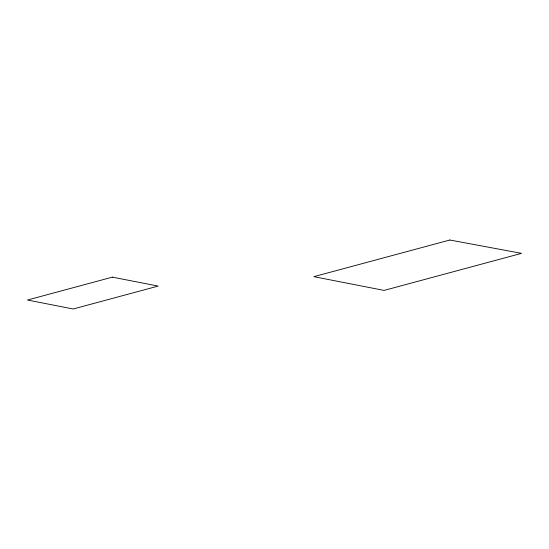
<?xml version="1.0" encoding="UTF-8"?>
<svg xmlns="http://www.w3.org/2000/svg" width="549" height="549" viewBox="0 0 549 549"><rect width="100%" height="100%" fill="white"/><g stroke="black" fill="none" stroke-linecap="round" stroke-linejoin="round"><path stroke-width="0.82" d="M112.394 277.135L27.45 300.029L73.216 308.984L158.153 286.091L112.394 277.135M449.837 240.016L313.85 276.669L384.08 290.407L521.55 253.357L449.837 240.016"/></g></svg>
